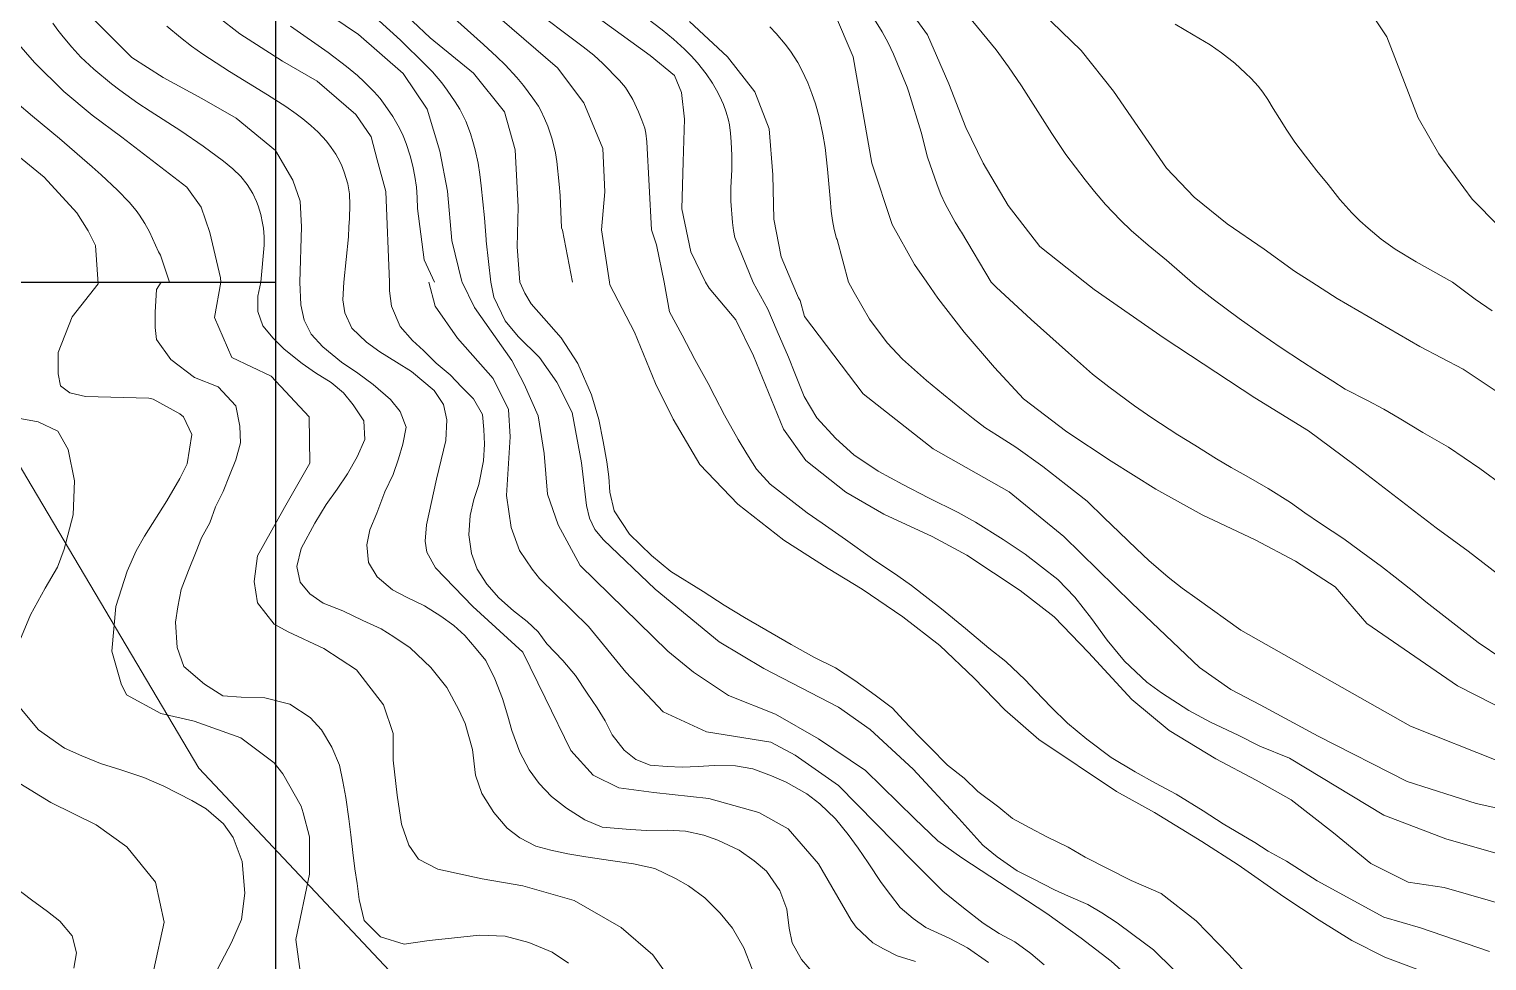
# Model space of a CAD drawing. Header units: metres. Extents: x 548946 to 557077, y 1838800 to 1845419.
# Drawn here: x 551933.1 to 552328.3, y 1841816.1 to 1842068.6 of the extents above; entities that cross this region are included whole.
import ezdxf

# ---------------------------------------------------------------- set-up
doc = ezdxf.new("R2010")
doc.units = ezdxf.units.M
doc.header["$LTSCALE"] = 28
for name, color, linetype, lineweight in [('1', 7, 'Continuous', 13), ('10', 7, 'Continuous', 13), ('2', 7, 'Continuous', 13), ('60', 7, 'Continuous', 25)]:
    doc.layers.add(name, color=color, linetype=linetype, lineweight=lineweight)

msp = doc.modelspace()

# ---------------------------------------------------------------- linework, layer by layer
at = {"layer": '1'}
for points in [[(552202.17, 1842053.21), (552198.65, 1842058.38), (552195.28, 1842062.99), (552188.96, 1842070.67), (552186.23, 1842073.9), (552182.52, 1842077.81), (552176.95, 1842083.92), (552175.1, 1842085.69), (552167.16, 1842092.88), (552153.35, 1842105.71), (552148.91, 1842111.58), (552146.93, 1842115.74), (552146.93, 1842119.9), (552148.41, 1842125.53), (552154.34, 1842134.83), (552166.27, 1842145.98), (552171.59, 1842149.83), (552180.31, 1842156.63), (552184.16, 1842159.92), (552186.65, 1842162.25), (552189.02, 1842164.68), (552191.9, 1842167.99), (552194.01, 1842170.73), (552198.75, 1842177.57)], [(551978.1, 1842076.81), (551990.28, 1842067.29), (552001.84, 1842059.92), (552011.21, 1842054.48), (552021.66, 1842045.43), (552025.83, 1842039.43), (552027.49, 1842033.19), (552029.81, 1842024.58), (552030.86, 1842000)], [(552050.51, 1842000), (552050.4, 1842000.23), (552047.72, 1842011.31), (552046.58, 1842024.66), (552044.44, 1842035.54), (552041.07, 1842046.92), (552034.54, 1842056.61), (552022.46, 1842067.16), (552011.56, 1842074.49)], [(552090.46, 1842000), (552088.32, 1842014.18), (552089.23, 1842024.54), (552088.67, 1842036.27), (552083.5, 1842048.59), (552076.35, 1842058.08), (552058.17, 1842073.83)], [(552068.41, 1842075.02), (552083.32, 1842063.83), (552086.21, 1842061.54), (552088.71, 1842059.28), (552093.21, 1842054.66), (552094.8, 1842052.74), (552095.57, 1842051.63), (552096.78, 1842049.53), (552098.37, 1842046.16), (552099.28, 1842043.96), (552100.02, 1842041.72), (552100.31, 1842040.44), (552100.63, 1842038.07), (552101.9, 1842014.22), (552103.2, 1842010.17), (552105.31, 1842000)], [(552295.35, 1842075.26), (552301.24, 1842066.53), (552309.7, 1842044.51), (552315.32, 1842034.83), (552324.38, 1842022.48), (552331.64, 1842015.21)], [(551939.54, 1842070.23), (551940.9, 1842068.33), (551942.36, 1842066.49), (551944.69, 1842063.71), (551947.16, 1842061.03), (551950.64, 1842057.78), (551955.46, 1842053.72), (551957.71, 1842052.02), (551962.63, 1842048.53), (551965.92, 1842046.32), (551974.24, 1842040.99), (551980.35, 1842036.84), (551985.87, 1842032.81), (551988.39, 1842030.74), (551990.5, 1842028.66), (551992.27, 1842026.45), (551993.79, 1842024), (551994.78, 1842021.91), (551995.25, 1842020.7), (551995.94, 1842018.39), (551996.44, 1842016.01), (551996.63, 1842014.69), (551996.81, 1842012.3), (551996.81, 1842010.08), (551995.99, 1842000)], [(552006.55, 1842000), (552006.94, 1842014.99), (552006.61, 1842021.93), (552004.61, 1842027.65), (551999.96, 1842035.71), (551989.22, 1842044.47), (551979.99, 1842049.8), (551969.43, 1842055.48), (551960.97, 1842060.91), (551949.9, 1842071.99)], [(552028.03, 1842070.84), (552033.79, 1842065.64), (552040.6, 1842058.95), (552042.47, 1842057.02), (552045.03, 1842054), (552046.5, 1842052.03), (552048.67, 1842048.93), (552049.93, 1842046.89), (552051.5, 1842043.68), (552052.76, 1842040.35), (552053.47, 1842038.14), (552054.09, 1842035.87), (552054.85, 1842032.27), (552055.32, 1842029.22), (552055.69, 1842026.08), (552056.55, 1842017.42), (552057.03, 1842011.58), (552057.08, 1842011.2), (552058.32, 1842000)], [(552045.94, 1842073.69), (552056.35, 1842064.43), (552059.95, 1842061.09), (552062.21, 1842058.88), (552065.33, 1842055.5), (552067.13, 1842053.33), (552069.73, 1842049.92), (552071.19, 1842047.73), (552071.87, 1842046.53), (552072.89, 1842044.4), (552073.74, 1842042.25), (552074.93, 1842038.73)], [(552085.79, 1842072.87), (552101.51, 1842061.42), (552108.1, 1842056.05), (552110.04, 1842051.45), (552110.82, 1842044.16), (552110.43, 1842032.64), (552110.05, 1842019.88), (552112.55, 1842008.27), (552116.55, 1842000)], [(552112.16, 1842070.67), (552122.44, 1842061.06), (552129.84, 1842051.61), (552133.81, 1842041.6), (552134.72, 1842029.13), (552135.06, 1842017.11), (552136.99, 1842006.85), (552139.93, 1842000)], [(552176.49, 1842000), (552173.17, 1842004.76), (552167.14, 1842015.67), (552161.6, 1842032.26), (552156.56, 1842061.04), (552151.52, 1842072.94)], [(552160.99, 1842073.33), (552164.44, 1842067.88), (552166.06, 1842064.92), (552167.48, 1842061.81), (552171.18, 1842052.87), (552171.67, 1842051.48), (552174.99, 1842040.7), (552176.74, 1842033.91), (552179.33, 1842026.39), (552180.34, 1842023.76), (552181.52, 1842021.25), (552184.17, 1842016.31), (552185.63, 1842013.89), (552185.88, 1842013.54), (552193.93, 1842000)], [(552280.89, 1842000), (552276.24, 1842002.97), (552267.97, 1842008.95), (552257.9, 1842015.86), (552248.96, 1842023.04), (552241.49, 1842030.93), (552227.08, 1842051.82), (552218.32, 1842062.79), (552207.69, 1842073.13)], [(552243.82, 1842069.96), (552248.72, 1842067.04), (552253.35, 1842064.34), (552256.39, 1842062.19), (552260.03, 1842059.37), (552262.88, 1842056.69), (552264.45, 1842055.25), (552266.36, 1842053.09), (552267.57, 1842051.48), (552268.95, 1842049.51), (552270.4, 1842047.04), (552272.12, 1842044.35), (552274.15, 1842041.2), (552276.33, 1842037.94), (552279.2, 1842034.13), (552282.21, 1842030.22), (552285.33, 1842026.45), (552288.48, 1842022.42), (552291.71, 1842018.79), (552293.87, 1842016.66), (552296.13, 1842014.67), (552299.66, 1842011.71), (552303.53, 1842008.94), (552309.15, 1842005.49), (552318.99, 1842000)], [(551985.08, 1842000), (551984.99, 1842001.19), (551982.13, 1842013.46), (551979.8, 1842020.36), (551975.93, 1842025.74), (551958.22, 1842039.3), (551950.21, 1842045.3), (551942.53, 1842051.73), (551934.55, 1842059.56), (551927.27, 1842067.98)], [(552003.96, 1842069.42), (552014.21, 1842062.3), (552019.2, 1842058.48), (552022.12, 1842056.02), (552024, 1842054.31), (552026.72, 1842051.56), (552028.26, 1842049.75), (552029.68, 1842047.9), (552031.76, 1842044.87), (552033.56, 1842041.71), (552034.5, 1842039.65), (552035.32, 1842037.56), (552036.42, 1842034.24), (552037.15, 1842031.46), (552037.73, 1842028.62), (552038.13, 1842025.77), (552038.32, 1842022.98), (552038.41, 1842020), (552040.25, 1842006.07), (552043.02, 1842000)], [(552155.26, 1842000), (552152.16, 1842011.55), (552152.06, 1842011.86), (552151.36, 1842014.29), (552150.92, 1842016.72), (552150.54, 1842019.25), (552150.34, 1842022.68), (552149.6, 1842030.66), (552148.93, 1842036.5), (552148.35, 1842040.1), (552147.32, 1842044.78), (552146.31, 1842048.31), (552145.33, 1842051.17), (552144.22, 1842054.07), (552142.66, 1842057.48), (552141.54, 1842059.52), (552139.56, 1842062.58), (552138.12, 1842064.52), (552135.65, 1842067.41), (552133.92, 1842069.17)], [(551925.52, 1842052.27), (551934.07, 1842044.96), (551941.36, 1842038.91), (551950.2, 1842031.31), (551952.69, 1842029.14), (551957.08, 1842024.95), (551960.21, 1842021.66), (551962.13, 1842019.41), (551963.07, 1842018.16), (551964.53, 1842015.89), (551965.76, 1842013.66), (551968.24, 1842008.22), (551968.77, 1842007.29), (551971.23, 1842000)], [(552249.22, 1841999.21), (552241.49, 1842006.01), (552236.55, 1842010), (552231.94, 1842013.98), (552229.03, 1842016.79), (552224.96, 1842021.05), (552221.93, 1842024.62), (552219.43, 1842027.76), (552214.23, 1842034.61), (552210.37, 1842040.33), (552202.17, 1842053.21)], [(552074.93, 1842038.73), (552075.84, 1842035.1), (552076.21, 1842032.75), (552076.85, 1842026.59), (552077.07, 1842023.5), (552077.44, 1842014.75), (552077.72, 1842014.07), (552080.41, 1842000)], [(551968.9, 1842000), (551967.65, 1841998.05), (551967.33, 1841991.92), (551967.33, 1841987.73), (551967.65, 1841984.51), (551971.51, 1841979.03), (551977.94, 1841974.19), (551984.37, 1841971.61), (551989.19, 1841966.46), (551990.23, 1841961), (551990.4, 1841956.45), (551989.15, 1841951.85), (551987.46, 1841947.59), (551985.77, 1841943.33), (551983.68, 1841939.15), (551982.14, 1841934.78), (551979.9, 1841930.71), (551978.4, 1841927), (551976.3, 1841921.9), (551974.33, 1841916.69), (551973.48, 1841912.01), (551972.82, 1841907.88), (551973.29, 1841901.01), (551975.1, 1841895.89), (551980.67, 1841891.09), (551985.63, 1841887.92), (551990.65, 1841887.51), (551997.07, 1841887.39), (552003.82, 1841885.62), (552009.36, 1841882), (552012.39, 1841878.72), (552015.2, 1841873.98), (552017.24, 1841869.14), (552018.19, 1841864.69), (552018.99, 1841860.34), (552019.84, 1841854.57), (552020.39, 1841850.2), (552020.86, 1841845.42), (552021.4, 1841841.05), (552022.03, 1841837.08), (552022.57, 1841832.7), (552023.94, 1841827), (552028.41, 1841822.59), (552034.79, 1841820.64), (552041.59, 1841821.62), (552047.66, 1841822.25), (552055.26, 1841823.07), (552062.22, 1841822.76), (552068.57, 1841821.07), (552074.91, 1841818.47), (552079.33, 1841815.49)], [(552109.15, 1841807.98), (552102.22, 1841817.75), (552093.65, 1841825.11), (552080.93, 1841832.47), (552066.95, 1841836.43), (552055.95, 1841838.3), (552043.95, 1841840.95), (552038.7, 1841843.65), (552036.11, 1841847.4), (552034.1, 1841853.17), (552032.95, 1841860.95), (552031.8, 1841870.47), (552031.8, 1841877.67), (552029.21, 1841885.46), (552021.89, 1841895), (552013, 1841900.76), (552003.36, 1841905.26), (551999.6, 1841907.36), (551995, 1841913.13), (551994.14, 1841918.9), (551995, 1841925.82), (552002.39, 1841938.99), (552009.19, 1841950.99), (552009.05, 1841963.55), (551998.72, 1841974.58), (551988.11, 1841979.61), (551983.39, 1841990.44), (551985.08, 1842000)], [(551995.99, 1842000), (551995.1, 1841996.23), (551995.1, 1841992.05), (551996.5, 1841988.17), (551999.27, 1841984.86), (552002.26, 1841981.84), (552007.18, 1841978.01), (552010.76, 1841975.45), (552015.01, 1841972.85), (552018.37, 1841970), (552020.99, 1841966.8), (552023.88, 1841962.46), (552024.12, 1841957.4), (552022.09, 1841952.7), (552019.41, 1841948.05), (552016.66, 1841943.92), (552013.65, 1841939.76), (552010.63, 1841934.68), (552006.91, 1841927.81), (552005.69, 1841922.96), (552006.61, 1841918.76), (552009.23, 1841915.56), (552012.81, 1841913), (552018.16, 1841910.93), (552023.58, 1841908.34), (552028.57, 1841906.09), (552031.98, 1841903.9), (552036.4, 1841900.92), (552042.02, 1841895.62), (552046.36, 1841890.15), (552049.59, 1841884.15), (552051.36, 1841880.45), (552053.29, 1841873.38), (552054.16, 1841866.43), (552055.83, 1841861.42), (552059.08, 1841856.33), (552062.74, 1841852.09), (552066.21, 1841849.39), (552070.54, 1841847.18), (552074.59, 1841846.12), (552079.16, 1841845.12), (552084.09, 1841844.3), (552090.75, 1841843.31), (552097, 1841842.39), (552102.78, 1841841.15), (552108.34, 1841838.45), (552111.86, 1841836.4), (552116.31, 1841833.17), (552120.49, 1841828.99), (552123.87, 1841824.97), (552126.89, 1841819.6), (552129.17, 1841813.87)], [(552006.55, 1842000), (552006.76, 1841993.9), (552007.68, 1841989.7), (552009.59, 1841985.89), (552012.76, 1841982.5), (552017.85, 1841978.3), (552022.27, 1841975.32), (552026.44, 1841972.32), (552031.13, 1841968.2), (552033.75, 1841965), (552035.33, 1841960.75), (552034.48, 1841956.08), (552033.27, 1841952.14), (552031.84, 1841947.91), (552029.55, 1841943.18), (552027.4, 1841937.43), (552025.48, 1841932.88), (552024.68, 1841928.86), (552025.14, 1841924.08), (552027.46, 1841920.19), (552031.69, 1841916.67), (552035.47, 1841914.66), (552040.34, 1841912.26), (552044.73, 1841909.54), (552048.31, 1841906.98), (552051.27, 1841904.22), (552054.32, 1841900.68), (552056.94, 1841897.48), (552059.39, 1841892.56), (552061.49, 1841887.21), (552062.88, 1841882.41), (552064.02, 1841878.51), (552066.19, 1841872.64), (552068.74, 1841867.86), (552071.43, 1841864.15), (552074.74, 1841860.64), (552078.79, 1841857.49), (552083.76, 1841854.32), (552088.45, 1841852.29), (552096.11, 1841851.68), (552100.58, 1841851.46), (552106.19, 1841851.5), (552111.06, 1841851.2), (552116.03, 1841850.12), (552119.85, 1841848.77), (552125.67, 1841846.1), (552129.69, 1841843.2), (552133.05, 1841840.36), (552136.7, 1841835.19), (552138.52, 1841830.06), (552139.16, 1841824.92), (552140.04, 1841820.98), (552142.57, 1841816.46), (552145.94, 1841812.44)], [(552057.24, 1841918.16), (552054.63, 1841922.27), (552053.06, 1841926.52), (552052.3, 1841931.52), (552052.69, 1841936.79), (552053.72, 1841941.1), (552055.04, 1841945.19), (552056.33, 1841951.62), (552056.55, 1841956.09), (552056.44, 1841960.12), (552056.07, 1841964.13), (552053.58, 1841968.39), (552050.44, 1841971.52), (552047.28, 1841974.92), (552043.48, 1841978.1), (552040.06, 1841981.46), (552037.1, 1841984.23), (552033.76, 1841987.99), (552031.38, 1841993.53), (552030.81, 1841997.66), (552030.86, 1842000)], [(552041.46, 1842000), (552043.19, 1841993.53), (552049.3, 1841984.83), (552058.94, 1841973.87), (552063.12, 1841965.49), (552063.54, 1841958.06), (552062.59, 1841942.21), (552063.86, 1841933.54), (552066.12, 1841927.3), (552069.51, 1841922.2), (552071.46, 1841919.7), (552084.77, 1841906.7), (552094.9, 1841894.34), (552105.04, 1841883.56), (552116.76, 1841878.17), (552134.19, 1841875.31), (552140.84, 1841871.83), (552152.56, 1841863.58), (552172.84, 1841842.98), (552180.37, 1841835.47), (552180.89, 1841834.96), (552186.42, 1841830.43), (552191.77, 1841826.26), (552196.16, 1841823.54), (552200.37, 1841821.2), (552204.68, 1841818.08), (552208.33, 1841815)], [(552073.68, 1841942.53), (552072.73, 1841953.62), (552071.14, 1841963.77), (552067.34, 1841972.33), (552064, 1841978.76), (552053.91, 1841993.19), (552050.51, 1842000)], [(552243.37, 1841813.76), (552238, 1841819.1), (552232.39, 1841823.23), (552228.08, 1841826.35), (552223.95, 1841829.1), (552220.13, 1841831.37), (552214.89, 1841833.59), (552211.15, 1841835.34), (552205.15, 1841838.38), (552200.97, 1841840.47), (552195.54, 1841844.24), (552191.74, 1841847.42), (552185.19, 1841854.71), (552172.84, 1841868.02), (552161.11, 1841878.8), (552152.56, 1841884.82), (552132.29, 1841895.29), (552120.25, 1841902.58), (552102.82, 1841916.85), (552088.88, 1841930.16), (552086.47, 1841932.97), (552085.06, 1841936.09), (552084.21, 1841939.49), (552082.87, 1841951.09), (552080.33, 1841964.72), (552076.21, 1841972.96), (552071.46, 1841979.62), (552065.7, 1841985.28), (552062.17, 1841989.53), (552059.14, 1841995.95), (552058.32, 1842000)], [(552090.46, 1842000), (552090.57, 1841999.29), (552097.23, 1841986.5), (552102.99, 1841972.57), (552107.7, 1841962.91), (552114.94, 1841950.59), (552125.24, 1841939.81), (552137.73, 1841930.09), (552149.72, 1841922.38), (552158.98, 1841916.79), (552170.02, 1841909.35), (552180.08, 1841901.53), (552189.35, 1841892.7), (552197.68, 1841884.15), (552206.86, 1841876.08), (552227.94, 1841861.99), (552238.25, 1841856.27), (552251.04, 1841848.4), (552260.9, 1841842.11), (552273.27, 1841833.41), (552282.88, 1841827.09), (552291.74, 1841821.58), (552300.73, 1841817.13), (552312.3, 1841812.74)], [(552197.94, 1841897.18), (552193.31, 1841900.79), (552187.02, 1841906.14), (552180.48, 1841911.47), (552176.86, 1841914.28), (552172.38, 1841917.77), (552168.65, 1841920.44), (552161.8, 1841925.07), (552154.48, 1841930.3), (552148.18, 1841934.74), (552144.05, 1841937.49), (552138.84, 1841941.54), (552134.07, 1841945.25), (552130.29, 1841949.36), (552127.68, 1841953.47), (552125.37, 1841957.36), (552121.67, 1841963.96), (552119.08, 1841968.99), (552117.2, 1841972.54), (552113.65, 1841979.02), (552110.21, 1841985.65), (552106.79, 1841991.95), (552105.31, 1842000)], [(552265.82, 1841865.03), (552254.86, 1841870.8), (552242.21, 1841878.56), (552232.1, 1841886.89), (552220.38, 1841899.69), (552211.01, 1841909.28), (552201.82, 1841916.44), (552187.39, 1841926.05), (552177.94, 1841931.09), (552164.87, 1841937.11), (552154.52, 1841943.08), (552143.72, 1841951.72), (552137.61, 1841960.16), (552129.55, 1841980.03), (552124.7, 1841989.8), (552117.53, 1841998.37), (552116.55, 1842000)], [(552345.93, 1841854.2), (552325.43, 1841858.75), (552306.76, 1841864.68), (552282.62, 1841876.99), (552266.92, 1841885.48), (552258.97, 1841889.59), (552250.45, 1841895.61), (552232.07, 1841913.04), (552213.7, 1841931.11), (552198.81, 1841943.16), (552178.22, 1841954.89), (552159.21, 1841969.79), (552143.37, 1841990.72), (552142.19, 1841995.09), (552141.74, 1841995.77), (552139.93, 1842000)], [(552261.67, 1841905.7), (552249.77, 1841914.24), (552245.75, 1841917.13), (552241.98, 1841920.06), (552236.71, 1841924.63), (552233.32, 1841927.73), (552228.7, 1841932.25), (552224.56, 1841936.17), (552219.94, 1841940.69), (552214.16, 1841945.19), (552207.93, 1841950.03), (552200.62, 1841955.26), (552195.65, 1841958.43), (552192.24, 1841960.62), (552189.06, 1841963.09), (552185.88, 1841965.57), (552181.07, 1841969.54), (552176.41, 1841973.4), (552169.94, 1841979.13), (552165.73, 1841983.57), (552161.01, 1841990.03), (552156.84, 1841997.22), (552155.26, 1842000)], [(552176.49, 1842000), (552179.49, 1841995.69), (552186.61, 1841986.46), (552194.82, 1841976.85), (552202.75, 1841968.38), (552214.49, 1841959.47), (552226.51, 1841951.5), (552238.61, 1841943.94), (552251.16, 1841936.94), (552265.49, 1841930.17), (552276.46, 1841924.41), (552287.18, 1841917.45), (552295.83, 1841907.53)], [(552332.39, 1841898.03), (552325.98, 1841902.33), (552319.9, 1841907.05), (552311.8, 1841913.36), (552308.58, 1841916.09), (552303.52, 1841920.03), (552299.76, 1841922.96), (552293.71, 1841927.43), (552289.55, 1841930.44), (552283.28, 1841934.62), (552279, 1841937.48), (552275.13, 1841940.26), (552269.03, 1841944.08), (552263.12, 1841947.52), (552259.05, 1841949.75), (552255.09, 1841952.13), (552249.14, 1841955.83), (552244.61, 1841958.66), (552237.5, 1841963.26), (552232.79, 1841966.46), (552225.88, 1841971.61), (552221.4, 1841975.1), (552214.93, 1841980.82), (552204.79, 1841989.88), (552195.34, 1841998.63), (552193.93, 1842000)], [(552248.35, 1842000), (552249.22, 1841999.21), (552254.14, 1841995.39), (552261.19, 1841990.13), (552267.06, 1841986.03), (552272.35, 1841982.37), (552278.33, 1841978.42), (552281.74, 1841976.23), (552286.56, 1841973.18), (552289.97, 1841970.99), (552295.97, 1841967.95), (552300.44, 1841965.63), (552304.54, 1841963.14), (552311.03, 1841959.25), (552317.93, 1841955.27), (552322.21, 1841952.41), (552326.48, 1841949.55), (552332.82, 1841944.85)], [(552280.89, 1842000), (552287.79, 1841995.6), (552310.17, 1841982.57), (552321.97, 1841976.4), (552334.13, 1841968.32)], [(552318.99, 1842000), (552325.2, 1841995.37), (552329.77, 1841992.29)], [(551930.12, 1841963.17), (551935.61, 1841962.15), (551940.88, 1841959.68), (551943.73, 1841954.67), (551945.45, 1841946.14), (551945.03, 1841936.94), (551942.66, 1841927.63), (551940.78, 1841922.82), (551937.45, 1841917.05), (551933.51, 1841909.9), (551930.6, 1841902.87)], [(552329.17, 1841734.96), (552314.6, 1841742.61), (552305.42, 1841748.59), (552288.47, 1841761.78), (552279.76, 1841769.25), (552251.79, 1841791.69), (552244.2, 1841798.53), (552233.9, 1841809.3), (552226.45, 1841816.02), (552218.4, 1841822.28), (552209.02, 1841828.89), (552185.99, 1841844.04), (552179.47, 1841848.64), (552173.15, 1841854.71), (552159.85, 1841867.7), (552147.18, 1841876.26), (552135.45, 1841882.92), (552122.78, 1841887.99), (552113.28, 1841894.34), (552106.31, 1841900.04), (552082.55, 1841923.19), (552076.53, 1841934.28), (552073.68, 1841942.53)], [(552193.23, 1841815.6), (552187.51, 1841819.59), (552182.75, 1841822.13), (552176.24, 1841825.11), (552172.8, 1841827.55), (552169.29, 1841830.51), (552166.64, 1841833.97), (552164.13, 1841837.31), (552160.6, 1841842.62), (552157.88, 1841846.59), (552155.2, 1841850.31), (552151.79, 1841854.58), (552147.49, 1841858.62), (552144.02, 1841861.32), (552138.4, 1841864.54), (552134.39, 1841866.26), (552129.33, 1841868.11), (552124.65, 1841868.96), (552118.89, 1841869.03), (552114.49, 1841868.74), (552110.19, 1841868.59), (552106.13, 1841868.74), (552101.51, 1841869.08), (552097.65, 1841870.69), (552094.47, 1841873.16), (552091.21, 1841877.33), (552089.29, 1841881.14), (552087.15, 1841884.66), (552084.44, 1841888.63), (552081.22, 1841893.46), (552077.85, 1841897.48), (552073.49, 1841902.03), (552071.13, 1841905.26), (552068.17, 1841908.03), (552064.41, 1841910.95), (552060.44, 1841914.51), (552057.24, 1841918.16)], [(552261.67, 1841905.7), (552307.67, 1841879.72), (552331.81, 1841870.15), (552354.13, 1841861.94), (552378.72, 1841847.81), (552391.48, 1841840.06), (552410.61, 1841835.51), (552421.99, 1841831.4), (552430.19, 1841822.74), (552437.02, 1841808.61), (552450.76, 1841782.5)], [(552295.83, 1841907.53), (552320.42, 1841890.66), (552344.56, 1841878.35), (552375.99, 1841864.68), (552402.86, 1841856.47), (552425.64, 1841847.81), (552436.11, 1841838.7), (552443.4, 1841823.2), (552454.33, 1841801.32), (552462.84, 1841789.09)], [(552329.08, 1841818.64), (552310.4, 1841825.02), (552300.41, 1841827.9), (552282.3, 1841837.82), (552274.07, 1841843.07), (552269.02, 1841845.83), (552265.46, 1841848.13), (552260.38, 1841851.16), (552256.86, 1841853.2), (552251.46, 1841856.71), (552244.1, 1841861.27), (552238.5, 1841864.23), (552233.02, 1841867.34), (552226.52, 1841871.23), (552219.9, 1841876.15), (552214.66, 1841880.46), (552210.19, 1841884.87), (552205.98, 1841889.3), (552203.13, 1841892.22), (552197.94, 1841897.18)], [(551930.64, 1841884.72), (551935.71, 1841878.69), (551942.73, 1841873.69), (551947.43, 1841871.66), (551952.52, 1841869.55), (551957.96, 1841867.88), (551964.23, 1841865.79), (551969.61, 1841863.46), (551977.28, 1841859.58), (551981.09, 1841857.31), (551985.79, 1841853.19), (551988.47, 1841849.48), (551990.85, 1841842.98), (551991.65, 1841834.46), (551990.72, 1841827.29), (551987.97, 1841821.07), (551983.34, 1841812.13)], [(551929.46, 1841864.85), (551939, 1841859.04), (551951.31, 1841852.93), (551959.58, 1841846.96), (551967.38, 1841837.43), (551969.77, 1841826.57), (551966.96, 1841813.77)], [(552335.91, 1841830.49), (552316.78, 1841835.96), (552307.02, 1841837.37), (552296.91, 1841842.46), (552286.79, 1841850.79), (552275.3, 1841859.73), (552265.82, 1841865.03)], [(551945.29, 1841814.15), (551945.93, 1841818.29), (551944.82, 1841822.83), (551941.41, 1841826.85), (551938.1, 1841829.42), (551933.78, 1841832.64), (551929.22, 1841836.06)]]:
    msp.add_lwpolyline(points, dxfattribs=at)
at = {"layer": '10'}
for points in [[(551861.22, 1842045.44), (551897.32, 1842006.12), (551979.1, 1841868.31)], [(552105.05, 1841664.55), (552128.33, 1841719.84), (552123.44, 1841731.57), (552110.73, 1841745.26), (552045.23, 1841798.08), (551979.1, 1841868.31)]]:
    msp.add_lwpolyline(points, dxfattribs=at)
at = {"layer": '2'}
for points in [[(551914.31, 1842161.76), (551909.89, 1842150.45), (551902.53, 1842141.88), (551896.38, 1842131.9), (551890.44, 1842123.38), (551883.05, 1842115.06), (551866.41, 1842099.31), (551863.26, 1842094.72), (551860.44, 1842089.96), (551860.44, 1842086.67), (551864.09, 1842079.12), (551868.07, 1842075.02), (551872.08, 1842071.02), (551880.61, 1842065.09), (551893.6, 1842058.67), (551906.18, 1842051.42), (551915.59, 1842044.56), (551925.78, 1842037.79), (551937.19, 1842028.45), (551946.07, 1842018.85), (551949.17, 1842013.95), (551951.15, 1842009.91), (551951.82, 1841999.54)], [(552219.35, 1842000), (552207.19, 1842009.65), (552198.54, 1842020.76), (552191.79, 1842032.24), (552187.08, 1842041.9), (552182.48, 1842053.77), (552176.67, 1842067.05), (552167.58, 1842079.66)], [(552066.21, 1842000), (552065.42, 1842009.63), (552065.75, 1842020.44), (552064.86, 1842035.89), (552062.02, 1842046.17), (552053.58, 1842056.66), (552041.88, 1842066.22), (552032.32, 1842075.27)], [(552100.62, 1842071.57), (552104.76, 1842068.44), (552107.86, 1842065.85), (552110.81, 1842063.13), (552112.61, 1842061.31), (552114.3, 1842059.45), (552116.66, 1842056.48), (552118.36, 1842053.96), (552119.86, 1842051.39), (552120.88, 1842049.34), (552121.37, 1842048.18), (552122.13, 1842046.07), (552122.73, 1842043.89), (552122.98, 1842042.66), (552123.3, 1842040.38), (552123.49, 1842038.04), (552123.65, 1842034.36), (552123.61, 1842030.58), (552123.33, 1842025.62), (552123.37, 1842021.94), (552123.8, 1842016.17), (552124.07, 1842014.02), (552124.5, 1842012.08), (552129.46, 1841999.94)], [(551970.46, 1842069.41), (551974.17, 1842066.3), (551977.15, 1842063.98), (551980.21, 1842061.77), (551987.47, 1842057.15), (551997.79, 1842050.79), (552002.7, 1842047.61), (552005.57, 1842045.61), (552007.34, 1842044.28), (552009.48, 1842042.51), (552011.47, 1842040.65), (552013.71, 1842038.22), (552015.04, 1842036.52), (552016.24, 1842034.73), (552016.83, 1842033.7), (552017.78, 1842031.8), (552018.57, 1842029.83), (552019.51, 1842026.68), (552019.98, 1842023.93), (552020.1, 1842020.97), (552019.96, 1842017.3), (552019.79, 1842015.02), (552019.71, 1842012.27), (552018.43, 1842000)], [(551973.97, 1841946.8), (551975.94, 1841950.81), (551977.28, 1841958.76), (551975, 1841963.53), (551973.99, 1841964.31), (551966.75, 1841968.33), (551965.55, 1841968.57), (551948.37, 1841969.03), (551944.19, 1841970), (551941.62, 1841971.94), (551940.97, 1841975.16), (551940.97, 1841980.96), (551944.83, 1841990.63), (551951.82, 1841999.54), (551951.85, 1842000)], [(552173.47, 1841815.88), (552168.44, 1841817.47), (552164.81, 1841819.37), (552161.86, 1841820.96), (552157.38, 1841825.18), (552156.04, 1841827.13), (552147.17, 1841842.35), (552138.93, 1841851.86), (552131.01, 1841856.3), (552117.39, 1841860.1), (552102.5, 1841861.69), (552093, 1841862.95), (552086.03, 1841866.44), (552080.01, 1841873.1), (552073.04, 1841887.37), (552067.02, 1841899.73), (552053.4, 1841912.09), (552043.26, 1841922.56), (552040.96, 1841926.88), (552040.53, 1841929.85), (552040.82, 1841934.25), (552043.58, 1841946.65), (552046.11, 1841957.11), (552046.34, 1841962.74), (552045.49, 1841966.85), (552042.95, 1841970.68), (552036.84, 1841975.84), (552032.74, 1841978.33), (552028.21, 1841981.16), (552024.62, 1841983.72), (552020.62, 1841987.53), (552018.68, 1841991.74), (552018.18, 1841995.22), (552018.43, 1842000)], [(552066.21, 1842000), (552067.54, 1841997.03), (552069.25, 1841994.12), (552072.67, 1841990.24), (552077.38, 1841984.95), (552081.91, 1841977.94), (552085.58, 1841969.51), (552087.59, 1841962.84), (552088.73, 1841956.84), (552089.8, 1841951.36), (552090.32, 1841947.24), (552090.57, 1841943.09), (552091.73, 1841938.01), (552095.91, 1841931.74), (552101.86, 1841925.95), (552107.1, 1841921.64), (552115.88, 1841916.2), (552121.57, 1841912.47), (552127.08, 1841909.11), (552132.85, 1841905.78), (552139.75, 1841901.81), (552146.07, 1841898.29), (552151.78, 1841895.47), (552157.03, 1841892.08), (552162.5, 1841888.06), (552167.24, 1841884.6), (552170.12, 1841881.43), (552174.48, 1841876.88), (552177.32, 1841873.97), (552182.11, 1841869.08), (552186.6, 1841865.59), (552190.31, 1841862.01), (552196.07, 1841857.76), (552199.72, 1841854.69), (552204.48, 1841852.15), (552209.24, 1841849.61), (552214.8, 1841846.9), (552219.45, 1841844.22), (552231.94, 1841837.86), (552240.09, 1841834.33), (552249.57, 1841826.95), (552258.51, 1841817.69), (552268.75, 1841806.26)], [(552334.54, 1841844.17), (552317.23, 1841849.18), (552300.38, 1841855.56), (552274.87, 1841871.06), (552266.76, 1841874.26), (552260.92, 1841877.22), (552253.43, 1841880.73), (552247.54, 1841883.91), (552240.15, 1841888.74), (552236.13, 1841891.63), (552230.07, 1841897.28), (552225.44, 1841902.97), (552221.18, 1841908.84), (552216.66, 1841914.68), (552212.01, 1841919.45), (552203.19, 1841926.32), (552197.21, 1841930.28), (552189.7, 1841934.96), (552185.05, 1841937.64), (552176.98, 1841941.6), (552170, 1841945.17), (552163.28, 1841948.77), (552156.72, 1841953.18), (552151.85, 1841957.66), (552146.71, 1841963.29), (552143.25, 1841969), (552140.76, 1841975.35), (552139.04, 1841979.71), (552135.94, 1841986.77), (552133.37, 1841992.72), (552129.46, 1841999.94), (552129.42, 1842000)], [(552338.4, 1841915.42), (552323.32, 1841927.15), (552314.62, 1841933.46), (552292.24, 1841950.64), (552279.95, 1841959.73), (552265.48, 1841968.69), (552240.9, 1841984.81), (552221.87, 1841998), (552219.35, 1842000)], [(552006.67, 1841812.59), (552005.47, 1841821.84), (552009.1, 1841839.61), (552009.16, 1841849.67), (552007.47, 1841856.18), (552006.85, 1841858.05), (552001.87, 1841866.77), (551999.56, 1841869.72), (551990.54, 1841876.5), (551977.91, 1841881.02), (551968.84, 1841883.14), (551959.51, 1841888.19), (551958.1, 1841891.13), (551955.57, 1841900.02), (551956.65, 1841912.09), (551959.73, 1841921.68), (551962.16, 1841927.17), (551964.38, 1841931.21), (551970.45, 1841940.78), (551973.97, 1841946.8)]]:
    msp.add_lwpolyline(points, dxfattribs=at)
at = {"layer": '60'}
for p, q in [((552000, 1839000), (552000, 1845000)), ((549000, 1842000), (552000, 1842000))]:
    msp.add_line(p, q, dxfattribs=at)

doc.saveas('drawing.dxf')
